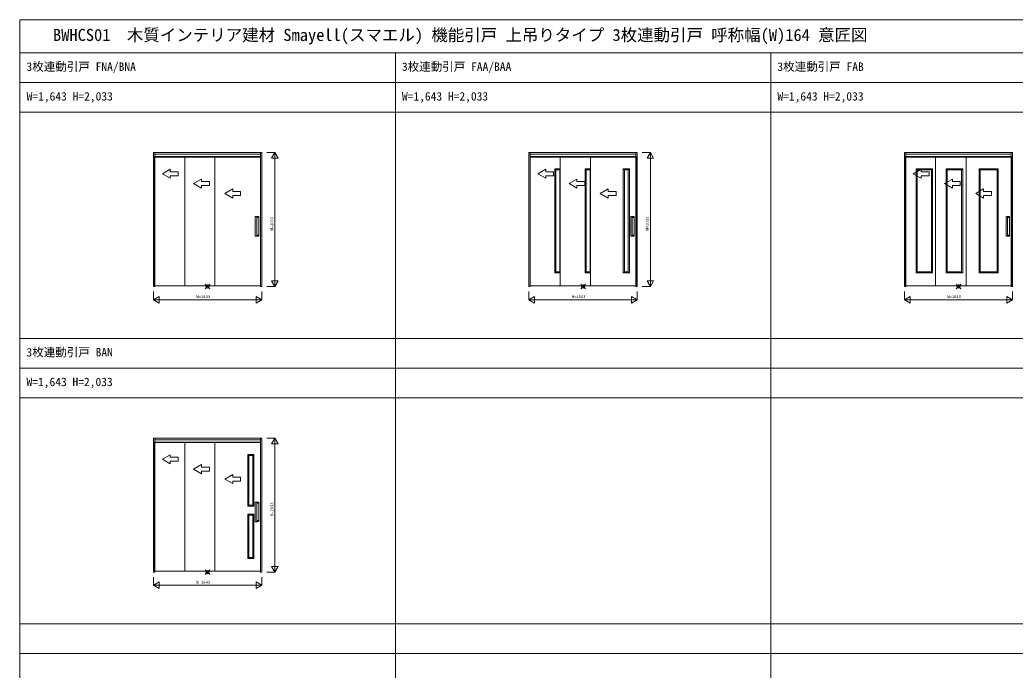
# Model space of a CAD drawing. Units: millimetres, scale not verified. Extents: x -14341 to 14341, y -10000 to 10000.
# Drawn here: x -14341 to 768, y 130 to 10000 of the extents above; entities that cross this region are included whole.
import ezdxf
from ezdxf.enums import TextEntityAlignment as Align

# ---------------------------------------------------------------- set-up
doc = ezdxf.new("R2010")
doc.units = ezdxf.units.MM
doc.header["$LTSCALE"] = 50
for name, color, linetype, lineweight in [('0-0_0', 7, 'Continuous', 18), ('0-1_YKK_F1', 7, 'Continuous', 18), ('0-2_YKK_N1', 2, 'Continuous', 18), ('0-5_YKK_IN', 1, 'Continuous', 18), ('0-6_PARTS1', 4, 'Continuous', 18)]:
    doc.layers.add(name, color=color, linetype=linetype, lineweight=lineweight)
doc.styles.add('ＭＳ ゴシック', font='')
doc.styles.get('ＭＳ ゴシック').set_extended_font_data('MS Gothic')

msp = doc.modelspace()

# ---------------------------------------------------------------- linework, layer by layer
at = {"layer": '0-0_0'}
msp.add_line((-8640.51, 8600), (-8640.51, 5165), dxfattribs=at)
at = {"layer": '0-1_YKK_F1'}
for p, q in [((-14340.51, 10000), (14340.51, 10000)), ((-14340.51, -10000), (-14340.51, 10000)), ((-14340.51, 9500), (14159.49, 9500)), ((-8640.51, -10000), (-8640.51, 9500)), ((-2940.51, -10000), (-2940.51, 9500)), ((-14340.51, 9050), (14159.49, 9050)), ((-14340.51, 8600), (14159.49, 8600)), ((-14340.51, 5165), (14159.49, 5165)), ((-14340.51, 4715), (14159.49, 4715)), ((-14340.51, 4265), (14159.49, 4265)), ((-14340.51, 830), (14159.49, 830)), ((-14340.51, 380), (14159.49, 380))]:
    msp.add_line(p, q, dxfattribs=at)
at = {"layer": '0-2_YKK_N1'}
for p, q in [((-10594.01, 7985.5), (-10469.01, 7985.5)), ((-10519.01, 7898.9), (-10419.01, 7898.9)), ((-10469.01, 7985.5), (-10469.01, 5952.5)), ((-4894.01, 7985.5), (-4769.01, 7985.5)), ((-4819.01, 7898.9), (-4719.01, 7898.9)), ((-4769.01, 7985.5), (-4769.01, 5952.5)), ((-10594.01, 5952.5), (-10469.01, 5952.5)), ((-10519.01, 6039.1), (-10419.01, 6039.1)), ((-4894.01, 5952.5), (-4769.01, 5952.5)), ((-4819.01, 6039.1), (-4719.01, 6039.1)), ((-12312.01, 5752.5), (-12225.41, 5802.5)), ((-12312.01, 5752.5), (-12225.41, 5702.5)), ((-12225.41, 5802.5), (-12225.41, 5702.5)), ((-10755.61, 5802.5), (-10669.01, 5752.5)), ((-10669.01, 5877.5), (-10669.01, 5752.5)), ((-6612.01, 5752.5), (-6525.41, 5802.5)), ((-6612.01, 5752.5), (-6525.41, 5702.5)), ((-6525.41, 5802.5), (-6525.41, 5702.5)), ((-5055.61, 5802.5), (-4969.01, 5752.5)), ((-4969.01, 5877.5), (-4969.01, 5752.5)), ((-912.01, 5752.5), (-825.41, 5802.5)), ((-912.01, 5752.5), (-825.41, 5702.5)), ((-825.41, 5802.5), (-825.41, 5702.5)), ((644.39, 5802.5), (730.99, 5752.5)), ((730.99, 5877.5), (730.99, 5752.5)), ((-10594.01, 3650.5), (-10469.01, 3650.5)), ((-10469.01, 3650.5), (-10469.01, 1617.5)), ((-10519.01, 3563.9), (-10419.01, 3563.9)), ((-10519.01, 1704.1), (-10419.01, 1704.1)), ((-10669.01, 1542.5), (-10669.01, 1417.5)), ((-10594.01, 1617.5), (-10469.01, 1617.5)), ((-12312.01, 1417.5), (-12225.41, 1467.5)), ((-12312.01, 1417.5), (-12225.41, 1367.5)), ((-12225.41, 1467.5), (-12225.41, 1367.5)), ((-10755.61, 1467.5), (-10669.01, 1417.5))]:
    msp.add_line(p, q, dxfattribs=at)
for points in [[(-10519.01, 7898.9), (-10469.01, 7985.5), (-10419.01, 7898.9)], [(-4819.01, 7898.9), (-4769.01, 7985.5), (-4719.01, 7898.9)], [(-10519.01, 6039.1), (-10469.01, 5952.5), (-10419.01, 6039.1)], [(-4819.01, 6039.1), (-4769.01, 5952.5), (-4719.01, 6039.1)], [(-12312.01, 5877.5), (-12312.01, 5752.5), (-10669.01, 5752.5)], [(-10755.61, 5802.5), (-10755.61, 5702.5), (-10669.01, 5752.5)], [(-6612.01, 5877.5), (-6612.01, 5752.5), (-4969.01, 5752.5)], [(-5055.61, 5802.5), (-5055.61, 5702.5), (-4969.01, 5752.5)], [(-912.01, 5877.5), (-912.01, 5752.5), (730.99, 5752.5)], [(644.39, 5802.5), (644.39, 5702.5), (730.99, 5752.5)], [(-10519.01, 3563.9), (-10469.01, 3650.5), (-10419.01, 3563.9)], [(-10519.01, 1704.1), (-10469.01, 1617.5), (-10419.01, 1704.1)], [(-12312.01, 1542.5), (-12312.01, 1417.5), (-10669.01, 1417.5)], [(-10755.61, 1467.5), (-10755.61, 1367.5), (-10669.01, 1417.5)]]:
    msp.add_lwpolyline(points, dxfattribs=at)
at = {"layer": '0-5_YKK_IN'}
for p, q in [((-11525.86, 5917.14), (-11455.15, 5987.86)), ((-11525.86, 5987.86), (-11455.15, 5917.14)), ((-5825.86, 5917.14), (-5755.15, 5987.86)), ((-5825.86, 5987.86), (-5755.15, 5917.14)), ((-125.86, 5917.14), (-55.15, 5987.86)), ((-125.86, 5987.86), (-55.15, 5917.14)), ((-11525.86, 1582.14), (-11455.15, 1652.86)), ((-11525.86, 1652.86), (-11455.15, 1582.14))]:
    msp.add_line(p, q, dxfattribs=at)
for centre in [(-11490.51, 5952.5), (-5790.51, 5952.5), (-90.51, 5952.5), (-11490.51, 1617.5)]:
    msp.add_circle(centre, 25, dxfattribs=at)
at = {"layer": '0-6_PARTS1'}
for p, q in [((-12312.01, 7985.5), (-10669.01, 7985.5)), ((-12312.01, 7985.5), (-12312.01, 5952.5)), ((-12295.51, 7927), (-11837.51, 7927)), ((-12295.51, 7927), (-12295.51, 5964.5)), ((-12292.01, 7985.5), (-12292.01, 5952.5)), ((-12292.01, 7961.5), (-10689.01, 7961.5)), ((-12292.01, 7918.5), (-10689.01, 7918.5)), ((-11837.51, 7927), (-11379.51, 7927)), ((-11837.51, 7927), (-11837.51, 5964.5)), ((-11379.51, 7927), (-10685.51, 7927)), ((-11379.51, 7927), (-11379.51, 5964.5)), ((-10689.01, 7985.5), (-10689.01, 5952.5)), ((-10685.51, 7927), (-10685.51, 5964.5)), ((-10669.01, 7985.5), (-10669.01, 5952.5)), ((-6612.01, 7985.5), (-4969.01, 7985.5)), ((-6612.01, 7985.5), (-6612.01, 5952.5)), ((-6592.01, 7985.5), (-6592.01, 5952.5)), ((-6592.01, 7961.5), (-4989.01, 7961.5)), ((-6592.01, 7918.5), (-4989.01, 7918.5)), ((-4989.01, 7985.5), (-4989.01, 5952.5)), ((-4985.51, 5964.5), (-4985.51, 7927)), ((-4969.01, 7985.5), (-4969.01, 5952.5)), ((-912.01, 7985.5), (730.99, 7985.5)), ((-912.01, 7985.5), (-912.01, 5952.5)), ((-895.51, 7927), (-434.51, 7927)), ((-895.51, 5964.5), (-895.51, 7927)), ((-892.01, 7985.5), (-892.01, 5952.5)), ((-892.01, 7961.5), (710.99, 7961.5)), ((-892.01, 7918.5), (710.99, 7918.5)), ((-437.51, 7927), (23.49, 7927)), ((-437.51, 5964.5), (-437.51, 7927)), ((23.49, 5964.5), (23.49, 7927)), ((710.99, 7985.5), (710.99, 5952.5)), ((730.99, 7985.5), (730.99, 5952.5)), ((-12177.33, 7665.38), (-12057.33, 7734.67)), ((-12057.33, 7695.38), (-12057.33, 7734.67)), ((-6477.33, 7665.38), (-6357.33, 7734.67)), ((-6357.33, 7695.38), (-6357.33, 7734.67)), ((-6219.01, 7738.5), (-6219.01, 6160)), ((-6137.51, 7738.5), (-6219.01, 7738.5)), ((-6203.01, 7722.5), (-6219.01, 7738.5)), ((-6203.01, 7722.5), (-6203.01, 6176)), ((-6143.01, 7722.5), (-6203.01, 7722.5)), ((-6143.01, 7722.5), (-6137.51, 7728)), ((-5761.01, 7738.5), (-5761.01, 6160)), ((-5679.51, 7738.5), (-5761.01, 7738.5)), ((-5745.01, 7722.5), (-5761.01, 7738.5)), ((-5745.01, 7722.5), (-5745.01, 6176)), ((-5685.01, 7722.5), (-5745.01, 7722.5)), ((-5685.01, 7722.5), (-5679.51, 7728)), ((-5180.01, 7738.5), (-5180.01, 6160)), ((-5088.01, 7738.5), (-5180.01, 7738.5)), ((-5164.01, 7722.5), (-5180.01, 7738.5)), ((-5164.01, 7722.5), (-5164.01, 6176)), ((-5104.01, 7722.5), (-5164.01, 7722.5)), ((-5104.01, 7722.5), (-5088.01, 7738.5)), ((-777.33, 7665.38), (-657.33, 7734.67)), ((-734.84, 7738.5), (-734.84, 6160)), ((-485.17, 7738.5), (-734.84, 7738.5)), ((-718.84, 7722.5), (-734.84, 7738.5)), ((-718.84, 7722.5), (-718.84, 6176)), ((-501.17, 7722.5), (-718.84, 7722.5)), ((-657.33, 7695.38), (-657.33, 7734.67)), ((-501.17, 7722.5), (-485.17, 7738.5)), ((-276.84, 7738.5), (-276.84, 6160)), ((-27.17, 7738.5), (-276.84, 7738.5)), ((-260.84, 7722.5), (-276.84, 7738.5)), ((-260.84, 7722.5), (-260.84, 6176)), ((-43.17, 7722.5), (-260.84, 7722.5)), ((-43.17, 7722.5), (-27.17, 7738.5)), ((224.16, 7738.5), (224.16, 6160)), ((513.83, 7738.5), (224.16, 7738.5)), ((240.16, 7722.5), (224.16, 7738.5)), ((240.16, 7722.5), (240.16, 6176)), ((497.83, 7722.5), (240.16, 7722.5)), ((497.83, 7722.5), (513.83, 7738.5)), ((-12177.33, 7665.38), (-12057.33, 7596.1)), ((-12057.33, 7596.1), (-12057.33, 7635.38)), ((-11703.42, 7515.38), (-11583.42, 7584.67)), ((-11583.42, 7545.38), (-11583.42, 7584.67)), ((-6477.33, 7665.38), (-6357.33, 7596.1)), ((-6357.33, 7596.1), (-6357.33, 7635.38)), ((-6003.42, 7515.38), (-5883.42, 7584.67)), ((-5883.42, 7545.38), (-5883.42, 7584.67)), ((-777.33, 7665.38), (-657.33, 7596.1)), ((-657.33, 7596.1), (-657.33, 7635.38)), ((-303.42, 7515.38), (-183.42, 7584.67)), ((-183.42, 7545.38), (-183.42, 7584.67)), ((-11703.42, 7515.38), (-11583.42, 7446.1)), ((-11583.42, 7446.1), (-11583.42, 7485.38)), ((-11229.51, 7365.38), (-11109.51, 7434.67)), ((-11109.51, 7395.38), (-11109.51, 7434.67)), ((-6003.42, 7515.38), (-5883.42, 7446.1)), ((-5883.42, 7446.1), (-5883.42, 7485.38)), ((-5529.51, 7365.38), (-5409.51, 7434.67)), ((-5409.51, 7395.38), (-5409.51, 7434.67)), ((-303.42, 7515.38), (-183.42, 7446.1)), ((-183.42, 7446.1), (-183.42, 7485.38)), ((170.49, 7365.38), (290.49, 7434.67)), ((290.49, 7395.38), (290.49, 7434.67)), ((-11229.51, 7365.38), (-11109.51, 7296.1)), ((-11109.51, 7296.1), (-11109.51, 7335.38)), ((-5529.51, 7365.38), (-5409.51, 7296.1)), ((-5409.51, 7296.1), (-5409.51, 7335.38)), ((170.49, 7365.38), (290.49, 7296.1)), ((290.49, 7296.1), (290.49, 7335.38)), ((-10767.51, 7014.38), (-10767.51, 6718.38)), ((-10765.51, 7016.38), (-10765.35, 7016.38)), ((-10765.35, 7016.38), (-10747.67, 7016.38)), ((-10747.67, 7016.38), (-10747.51, 7016.38)), ((-10715.66, 7014.38), (-10745.51, 7014.38)), ((-10745.51, 7014.38), (-10745.51, 6718.38)), ((-10720.31, 7014.22), (-10745.51, 7014.22)), ((-10745.51, 6998.24), (-10720.31, 6998.24)), ((-10719.23, 6999.23), (-10719.23, 7013.22)), ((-10714.63, 7013.38), (-10714.64, 7013.38)), ((-10714.63, 6719.39), (-10714.63, 7013.38)), ((-5067.51, 7014.38), (-5067.51, 6718.38)), ((-5065.51, 7016.38), (-5065.35, 7016.38)), ((-5065.35, 7016.38), (-5047.67, 7016.38)), ((-5047.67, 7016.38), (-5047.51, 7016.38)), ((-5015.66, 7014.38), (-5045.51, 7014.38)), ((-5045.51, 7014.38), (-5045.51, 6718.38)), ((-5020.31, 7014.22), (-5045.51, 7014.22)), ((-5045.51, 6998.24), (-5020.31, 6998.24)), ((-5019.23, 6999.23), (-5019.23, 7013.22)), ((-5014.63, 7013.38), (-5014.64, 7013.38)), ((-5014.63, 6719.39), (-5014.63, 7013.38)), ((632.49, 7014.38), (632.49, 6718.38)), ((634.49, 7016.38), (634.65, 7016.38)), ((634.65, 7016.38), (652.33, 7016.38)), ((652.33, 7016.38), (652.49, 7016.38)), ((684.34, 7014.38), (654.49, 7014.38)), ((654.49, 7014.38), (654.49, 6718.38)), ((679.69, 7014.22), (654.49, 7014.22)), ((654.49, 6998.24), (679.69, 6998.24)), ((680.77, 6999.23), (680.77, 7013.22)), ((685.37, 7013.38), (685.36, 7013.38)), ((685.37, 6719.39), (685.37, 7013.38)), ((-10714.63, 6866.38), (-10715.57, 6866.38)), ((-5014.63, 6866.38), (-5015.57, 6866.38)), ((685.37, 6866.38), (684.43, 6866.38)), ((-10765.35, 6716.38), (-10765.51, 6716.38)), ((-10747.67, 6716.38), (-10765.35, 6716.38)), ((-10747.51, 6716.38), (-10747.67, 6716.38)), ((-10745.51, 6734.53), (-10720.31, 6734.53)), ((-10720.31, 6718.55), (-10745.51, 6718.55)), ((-10715.66, 6718.39), (-10745.51, 6718.39)), ((-10719.23, 6719.55), (-10719.23, 6733.54)), ((-10714.63, 6719.39), (-10714.64, 6719.39)), ((-5065.35, 6716.38), (-5065.51, 6716.38)), ((-5047.67, 6716.38), (-5065.35, 6716.38)), ((-5047.51, 6716.38), (-5047.67, 6716.38)), ((-5045.51, 6734.53), (-5020.31, 6734.53)), ((-5020.31, 6718.55), (-5045.51, 6718.55)), ((-5015.66, 6718.39), (-5045.51, 6718.39)), ((-5019.23, 6719.55), (-5019.23, 6733.54)), ((-5014.63, 6719.39), (-5014.64, 6719.39)), ((634.65, 6716.38), (634.49, 6716.38)), ((652.33, 6716.38), (634.65, 6716.38)), ((652.49, 6716.38), (652.33, 6716.38)), ((654.49, 6734.53), (679.69, 6734.53)), ((679.69, 6718.55), (654.49, 6718.55)), ((684.34, 6718.39), (654.49, 6718.39)), ((680.77, 6719.55), (680.77, 6733.54)), ((685.37, 6719.39), (685.36, 6719.39)), ((-6203.01, 6176), (-6219.01, 6160)), ((-6219.01, 6160), (-6137.51, 6160)), ((-6143.01, 6176), (-6137.51, 6170.5)), ((-5745.01, 6176), (-5761.01, 6160)), ((-5761.01, 6160), (-5679.51, 6160)), ((-5685.01, 6176), (-5679.51, 6170.5)), ((-5164.01, 6176), (-5180.01, 6160)), ((-5104.01, 6176), (-5088.01, 6160)), ((-718.84, 6176), (-734.84, 6160)), ((-501.17, 6176), (-485.17, 6160)), ((-260.84, 6176), (-276.84, 6160)), ((-43.17, 6176), (-27.17, 6160)), ((240.16, 6176), (224.16, 6160)), ((497.83, 6176), (513.83, 6160)), ((-12312.01, 5952.5), (-12292.01, 5952.5)), ((-11837.51, 5964.5), (-12295.51, 5964.5)), ((-11379.51, 5964.5), (-11837.51, 5964.5)), ((-10685.51, 5964.5), (-11379.51, 5964.5)), ((-10689.01, 5952.5), (-10669.01, 5952.5)), ((-6612.01, 5952.5), (-6592.01, 5952.5)), ((-6595.51, 5964.5), (-6137.51, 5964.5)), ((-6137.51, 5964.5), (-5679.51, 5964.5)), ((-5679.51, 5964.5), (-4985.51, 5964.5)), ((-4989.01, 5952.5), (-4969.01, 5952.5)), ((-912.01, 5952.5), (-892.01, 5952.5)), ((-434.51, 5964.5), (-895.51, 5964.5)), ((23.49, 5964.5), (-437.51, 5964.5)), ((714.49, 5964.5), (23.49, 5964.5)), ((710.99, 5952.5), (730.99, 5952.5)), ((-12312.01, 3650.5), (-10669.01, 3650.5)), ((-12312.01, 3650.5), (-12312.01, 1617.5)), ((-12292.01, 3650.5), (-12292.01, 1617.5)), ((-12292.01, 3626.5), (-10689.01, 3626.5)), ((-10689.01, 3650.5), (-10689.01, 1617.5)), ((-10669.01, 3650.5), (-10669.01, 1617.5)), ((-12292.01, 3583.5), (-10689.01, 3583.5)), ((-10685.51, 1629.5), (-10685.51, 3592)), ((-12177.33, 3330.38), (-12057.33, 3399.67)), ((-12177.33, 3330.38), (-12057.33, 3261.1)), ((-12057.33, 3360.38), (-12057.33, 3399.67)), ((-10880.01, 3403.5), (-10880.01, 2619)), ((-10788.01, 3403.5), (-10880.01, 3403.5)), ((-10864.01, 3387.5), (-10880.01, 3403.5)), ((-10864.01, 3387.5), (-10864.01, 2635)), ((-10804.01, 3387.5), (-10864.01, 3387.5)), ((-10804.01, 3387.5), (-10788.01, 3403.5)), ((-12057.33, 3261.1), (-12057.33, 3300.38)), ((-11703.42, 3180.38), (-11583.42, 3249.67)), ((-11703.42, 3180.38), (-11583.42, 3111.1)), ((-11583.42, 3210.38), (-11583.42, 3249.67)), ((-11583.42, 3111.1), (-11583.42, 3150.38)), ((-11229.51, 3030.38), (-11109.51, 3099.67)), ((-11229.51, 3030.38), (-11109.51, 2961.1)), ((-11109.51, 3060.38), (-11109.51, 3099.67)), ((-11109.51, 2961.1), (-11109.51, 3000.38)), ((-10864.01, 2635), (-10880.01, 2619)), ((-10804.01, 2635), (-10788.01, 2619)), ((-10767.51, 2679.38), (-10767.51, 2383.38)), ((-10765.51, 2681.38), (-10765.35, 2681.38)), ((-10765.35, 2681.38), (-10747.67, 2681.38)), ((-10747.67, 2681.38), (-10747.51, 2681.38)), ((-10715.66, 2679.38), (-10745.51, 2679.38)), ((-10745.51, 2679.38), (-10745.51, 2383.38)), ((-10720.31, 2679.22), (-10745.51, 2679.22)), ((-10745.51, 2663.24), (-10720.31, 2663.24)), ((-10719.23, 2664.23), (-10719.23, 2678.22)), ((-10714.63, 2678.38), (-10714.64, 2678.38)), ((-10714.63, 2384.39), (-10714.63, 2678.38)), ((-10880.01, 2499), (-10880.01, 1825)), ((-10788.01, 2499), (-10880.01, 2499)), ((-10864.01, 2483), (-10880.01, 2499)), ((-10864.01, 2483), (-10864.01, 1841)), ((-10804.01, 2483), (-10864.01, 2483)), ((-10804.01, 2483), (-10788.01, 2499)), ((-10714.63, 2531.38), (-10715.57, 2531.38)), ((-10765.35, 2381.38), (-10765.51, 2381.38)), ((-10747.67, 2381.38), (-10765.35, 2381.38)), ((-10747.51, 2381.38), (-10747.67, 2381.38)), ((-10745.51, 2399.53), (-10720.31, 2399.53)), ((-10720.31, 2383.55), (-10745.51, 2383.55)), ((-10715.66, 2383.39), (-10745.51, 2383.39)), ((-10719.23, 2384.55), (-10719.23, 2398.54)), ((-10714.63, 2384.39), (-10714.64, 2384.39)), ((-10864.01, 1841), (-10880.01, 1825)), ((-10804.01, 1841), (-10788.01, 1825)), ((-12312.01, 1617.5), (-12292.01, 1617.5)), ((-12295.51, 1629.5), (-11837.51, 1629.5)), ((-11837.51, 1629.5), (-11379.51, 1629.5)), ((-11379.51, 1629.5), (-10685.51, 1629.5)), ((-10689.01, 1617.5), (-10669.01, 1617.5))]:
    msp.add_line(p, q, dxfattribs=at)
for points in [[(-6137.51, 7927), (-6595.51, 7927), (-6595.51, 5964.5)], [(-5679.51, 7927), (-6137.51, 7927), (-6137.51, 5964.5)], [(-4985.51, 7927), (-5679.51, 7927), (-5679.51, 5964.5)], [(23.49, 7927), (714.49, 7927), (714.49, 5964.5)], [(-6203.01, 6176), (-6143.01, 6176), (-6143.01, 7722.5)], [(-5745.01, 6176), (-5685.01, 6176), (-5685.01, 7722.5)], [(-5180.01, 6160), (-5088.01, 6160), (-5088.01, 7738.5)], [(-5164.01, 6176), (-5104.01, 6176), (-5104.01, 7722.5)], [(-734.84, 6160), (-485.17, 6160), (-485.17, 7738.5)], [(-718.84, 6176), (-501.17, 6176), (-501.17, 7722.5)], [(-276.84, 6160), (-27.17, 6160), (-27.17, 7738.5)], [(-260.84, 6176), (-43.17, 6176), (-43.17, 7722.5)], [(224.16, 6160), (513.83, 6160), (513.83, 7738.5)], [(240.16, 6176), (497.83, 6176), (497.83, 7722.5)], [(-12057.33, 7695.38), (-11937.33, 7695.38), (-11937.33, 7635.38), (-12057.33, 7635.38)], [(-6357.33, 7695.38), (-6237.33, 7695.38), (-6237.33, 7635.38), (-6357.33, 7635.38)], [(-657.33, 7695.38), (-537.33, 7695.38), (-537.33, 7635.38), (-657.33, 7635.38)], [(-11583.42, 7545.38), (-11463.42, 7545.38), (-11463.42, 7485.38), (-11583.42, 7485.38)], [(-5883.42, 7545.38), (-5763.42, 7545.38), (-5763.42, 7485.38), (-5883.42, 7485.38)], [(-183.42, 7545.38), (-63.42, 7545.38), (-63.42, 7485.38), (-183.42, 7485.38)], [(-11109.51, 7395.38), (-10989.51, 7395.38), (-10989.51, 7335.38), (-11109.51, 7335.38)], [(-5409.51, 7395.38), (-5289.51, 7395.38), (-5289.51, 7335.38), (-5409.51, 7335.38)], [(290.49, 7395.38), (410.49, 7395.38), (410.49, 7335.38), (290.49, 7335.38)], [(-11837.51, 3592), (-12295.51, 3592), (-12295.51, 1629.5)], [(-11379.51, 3592), (-11837.51, 3592), (-11837.51, 1629.5)], [(-10685.51, 3592), (-11379.51, 3592), (-11379.51, 1629.5)], [(-12057.33, 3360.38), (-11937.33, 3360.38), (-11937.33, 3300.38), (-12057.33, 3300.38)], [(-10880.01, 2619), (-10788.01, 2619), (-10788.01, 3403.5)], [(-10864.01, 2635), (-10804.01, 2635), (-10804.01, 3387.5)], [(-11583.42, 3210.38), (-11463.42, 3210.38), (-11463.42, 3150.38), (-11583.42, 3150.38)], [(-11109.51, 3060.38), (-10989.51, 3060.38), (-10989.51, 3000.38), (-11109.51, 3000.38)], [(-10880.01, 1825), (-10788.01, 1825), (-10788.01, 2499)], [(-10864.01, 1841), (-10804.01, 1841), (-10804.01, 2483)]]:
    msp.add_lwpolyline(points, dxfattribs=at)
for centre, start, end in [((-10765.51, 7014.38), 90, 180), ((-10747.51, 7014.38), 0, 90), ((-5065.51, 7014.38), 90, 180), ((-5047.51, 7014.38), 0, 90), ((634.49, 7014.38), 90, 180), ((652.49, 7014.38), 0, 90), ((-10765.51, 6718.38), 180, 270), ((-10747.51, 6718.38), 270, 0), ((-5065.51, 6718.38), 180, 270), ((-5047.51, 6718.38), 270, 0), ((634.49, 6718.38), 180, 270), ((652.49, 6718.38), 270, 0), ((-10765.51, 2679.38), 90, 180), ((-10747.51, 2679.38), 0, 90), ((-10765.51, 2383.38), 180, 270), ((-10747.51, 2383.38), 270, 0)]:
    msp.add_arc(centre, 2, start, end, dxfattribs=at)

# ---------------------------------------------------------------- texts
at = {"layer": '0-0_0', "style": 'ＭＳ ゴシック'}
for s, height, p in [('BWHCS01  木質インテリア建材 Smayell(スマエル) 機能引戸 上吊りタイプ 3枚連動引戸 呼称幅(W)164 意匠図', 183.3, (-13838.51, 9625)), ('3枚連動引戸 FNA/BNA', 128.3, (-14240.51, 9187.5)), ('3枚連動引戸 FAA/BAA', 128.3, (-8540.51, 9187.5)), ('3枚連動引戸 FAB', 128.3, (-2840.51, 9187.5)), ('W=1,643 H=2,033', 128.3, (-14238.51, 8737.5)), ('W=1,643 H=2,033', 128.3, (-8540.51, 8737.5)), ('W=1,643 H=2,033', 128.3, (-2840.51, 8737.5)), ('3枚連動引戸 BAN', 128.3, (-14240.51, 4852.5)), ('W=1,643 H=2,033', 128.3, (-14240.51, 4402.5))]:
    msp.add_text(s, height=height, dxfattribs=at).set_placement(p, align=Align.BOTTOM_LEFT)
at = {"layer": '0-2_YKK_N1', "color": 7, "style": 'ＭＳ ゴシック'}
for p in [(-10481.01, 6804), (-4781.01, 6804), (-10481.01, 2469)]:
    msp.add_text('H=2033', height=43.99, rotation=90, dxfattribs=at).set_placement(p, align=Align.BOTTOM_LEFT)
for p in [(-11660.51, 5764.5), (-5960.51, 5764.5), (-260.51, 5764.5), (-11660.51, 1429.5)]:
    msp.add_text('W=1643', height=43.99, dxfattribs=at).set_placement(p, align=Align.BOTTOM_LEFT)

doc.saveas('drawing.dxf')
